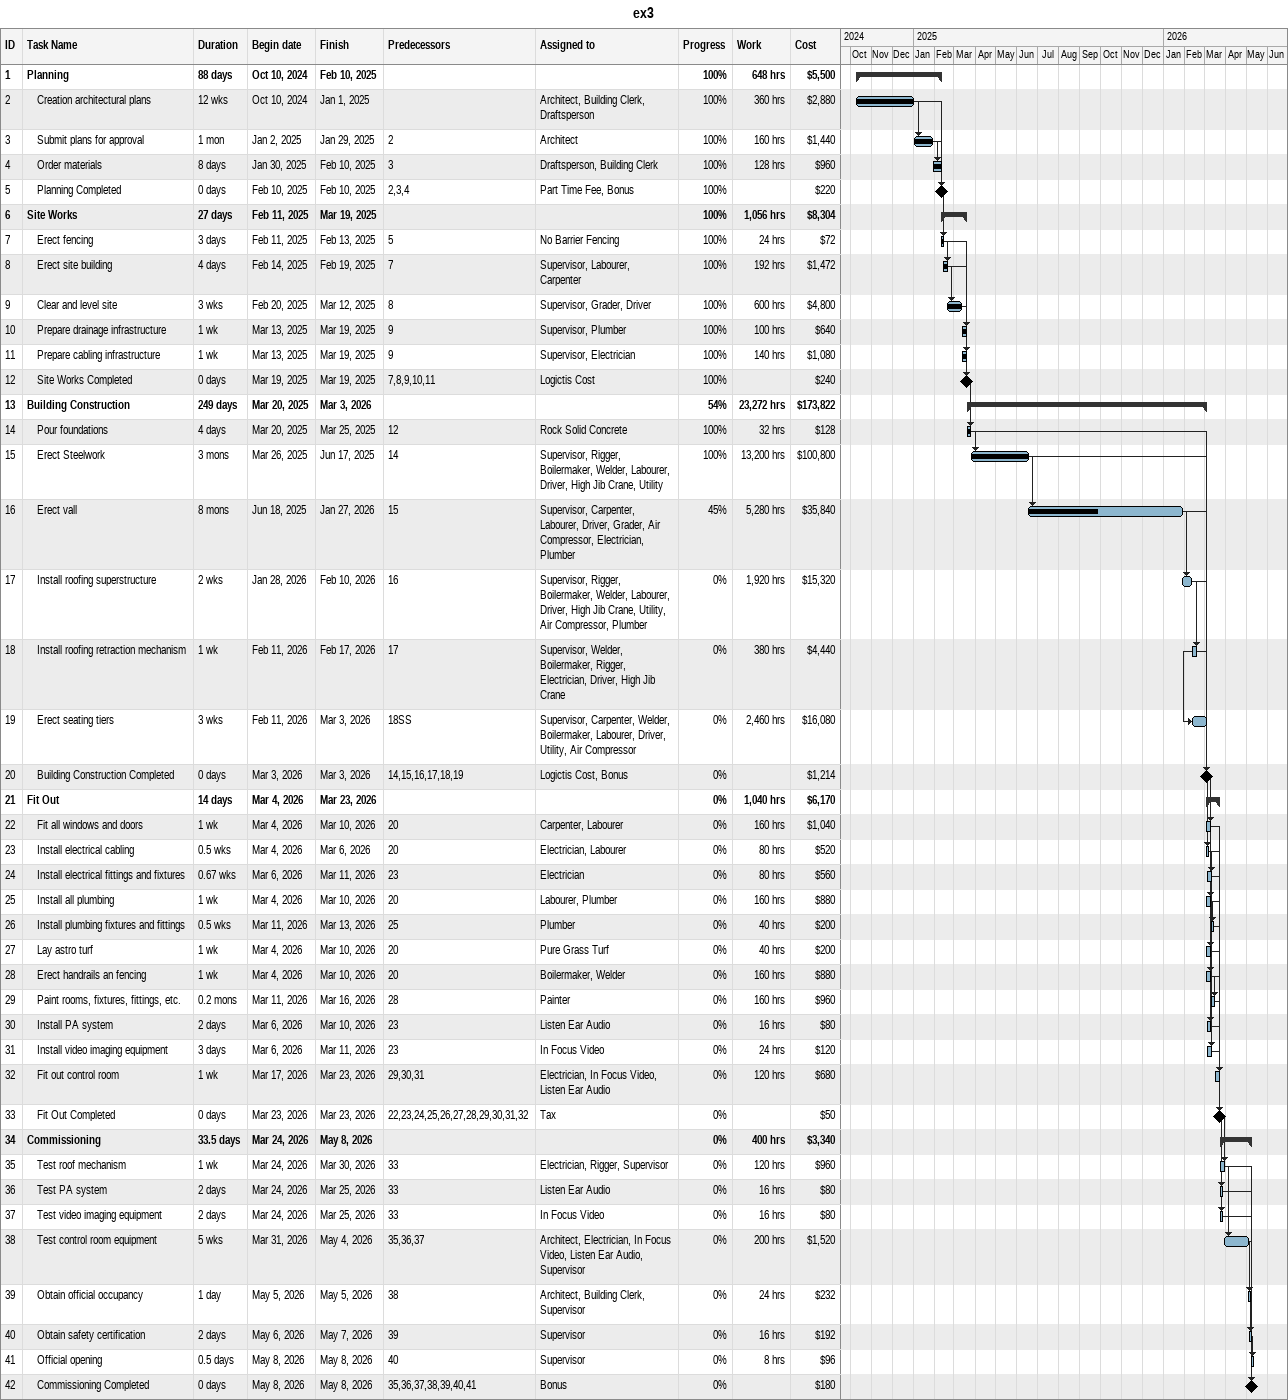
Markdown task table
ex3

| ID | Level | Task | Duration | Start | Finish | Predecessors | Resources | % complete | Work (h) | Cost ($) |
|---|---|---|---|---|---|---|---|---|---|---|
| 1 | 1 | **Planning** | 88d | 2024-10-10 | 2025-02-10 |  |  | 100 | 648 | 5500 |
| 2 | 2 | Creation architectural plans | 12w | 2024-10-10 | 2025-01-01 |  | Architect, Building Clerk, Draftsperson | 100 | 360 | 2880 |
| 3 | 2 | Submit plans for approval | 1mo | 2025-01-02 | 2025-01-29 | 2 | Architect | 100 | 160 | 1440 |
| 4 | 2 | Order materials | 8d | 2025-01-30 | 2025-02-10 | 3 | Draftsperson, Building Clerk | 100 | 128 | 960 |
| 5 | 2 | Planning Completed | 0d | 2025-02-10 | 2025-02-10 | 2, 3, 4 | Part Time Fee, Bonus | 100 |  | 220 |
| 6 | 1 | **Site Works** | 27d | 2025-02-11 | 2025-03-19 |  |  | 100 | 1056 | 8304 |
| 7 | 2 | Erect fencing | 3d | 2025-02-11 | 2025-02-13 | 5 | No Barrier Fencing | 100 | 24 | 72 |
| 8 | 2 | Erect site building | 4d | 2025-02-14 | 2025-02-19 | 7 | Supervisor, Labourer, Carpenter | 100 | 192 | 1472 |
| 9 | 2 | Clear and level site | 3w | 2025-02-20 | 2025-03-12 | 8 | Supervisor, Grader, Driver | 100 | 600 | 4800 |
| 10 | 2 | Prepare drainage infrastructure | 1w | 2025-03-13 | 2025-03-19 | 9 | Supervisor, Plumber | 100 | 100 | 640 |
| 11 | 2 | Prepare cabling infrastructure | 1w | 2025-03-13 | 2025-03-19 | 9 | Supervisor, Electrician | 100 | 140 | 1080 |
| 12 | 2 | Site Works Completed | 0d | 2025-03-19 | 2025-03-19 | 7, 8, 9, 10, 11 | Logictis Cost | 100 |  | 240 |
| 13 | 1 | **Building Construction** | 249d | 2025-03-20 | 2026-03-03 |  |  | 54 | 23272 | 173822 |
| 14 | 2 | Pour foundations | 4d | 2025-03-20 | 2025-03-25 | 12 | Rock Solid Concrete | 100 | 32 | 128 |
| 15 | 2 | Erect Steelwork | 3mo | 2025-03-26 | 2025-06-17 | 14 | Supervisor, Rigger, Boilermaker, Welder, Labourer, Driver, High Jib Crane, Utility | 100 | 13200 | 100800 |
| 16 | 2 | Erect vall | 8mo | 2025-06-18 | 2026-01-27 | 15 | Supervisor, Carpenter, Labourer, Driver, Grader, Air Compressor, Electrician, Plumber | 45 | 5280 | 35840 |
| 17 | 2 | Install roofing superstructure | 2w | 2026-01-28 | 2026-02-10 | 16 | Supervisor, Rigger, Boilermaker, Welder, Labourer, Driver, High Jib Crane, Utility, Air Compressor, Plumber | 0 | 1920 | 15320 |
| 18 | 2 | Install roofing retraction mechanism | 1w | 2026-02-11 | 2026-02-17 | 17 | Supervisor, Welder, Boilermaker, Rigger, Electrician, Driver, High Jib Crane | 0 | 380 | 4440 |
| 19 | 2 | Erect seating tiers | 3w | 2026-02-11 | 2026-03-03 | 18SS | Supervisor, Carpenter, Welder, Boilermaker, Labourer, Driver, Utility, Air Compressor | 0 | 2460 | 16080 |
| 20 | 2 | Building Construction Completed | 0d | 2026-03-03 | 2026-03-03 | 14, 15, 16, 17, 18, 19 | Logictis Cost, Bonus | 0 |  | 1214 |
| 21 | 1 | **Fit Out** | 14d | 2026-03-04 | 2026-03-23 |  |  | 0 | 1040 | 6170 |
| 22 | 2 | Fit all windows and doors | 1w | 2026-03-04 | 2026-03-10 | 20 | Carpenter, Labourer | 0 | 160 | 1040 |
| 23 | 2 | Install electrical cabling | 0.5w | 2026-03-04 | 2026-03-06 | 20 | Electrician, Labourer | 0 | 80 | 520 |
| 24 | 2 | Install electrical fittings and fixtures | 0.67w | 2026-03-06 | 2026-03-11 | 23 | Electrician | 0 | 80 | 560 |
| 25 | 2 | Install all plumbing | 1w | 2026-03-04 | 2026-03-10 | 20 | Labourer, Plumber | 0 | 160 | 880 |
| 26 | 2 | Install plumbing fixtures and fittings | 0.5w | 2026-03-11 | 2026-03-13 | 25 | Plumber | 0 | 40 | 200 |
| 27 | 2 | Lay astro turf | 1w | 2026-03-04 | 2026-03-10 | 20 | Pure Grass Turf | 0 | 40 | 200 |
| 28 | 2 | Erect handrails an fencing | 1w | 2026-03-04 | 2026-03-10 | 20 | Boilermaker, Welder | 0 | 160 | 880 |
| 29 | 2 | Paint rooms, fixtures, fittings, etc. | 0.2mo | 2026-03-11 | 2026-03-16 | 28 | Painter | 0 | 160 | 960 |
| 30 | 2 | Install PA system | 2d | 2026-03-06 | 2026-03-10 | 23 | Listen Ear Audio | 0 | 16 | 80 |
| 31 | 2 | Install video imaging equipment | 3d | 2026-03-06 | 2026-03-11 | 23 | In Focus Video | 0 | 24 | 120 |
| 32 | 2 | Fit out control room | 1w | 2026-03-17 | 2026-03-23 | 29, 30, 31 | Electrician, In Focus Video, Listen Ear Audio | 0 | 120 | 680 |
| 33 | 2 | Fit Out Completed | 0d | 2026-03-23 | 2026-03-23 | 22, 23, 24, 25, 26, 27, 28, 29, 30, 31, 32 | Tax | 0 |  | 50 |
| 34 | 1 | **Commissioning** | 33.5d | 2026-03-24 | 2026-05-08 |  |  | 0 | 400 | 3340 |
| 35 | 2 | Test roof mechanism | 1w | 2026-03-24 | 2026-03-30 | 33 | Electrician, Rigger, Supervisor | 0 | 120 | 960 |
| 36 | 2 | Test PA system | 2d | 2026-03-24 | 2026-03-25 | 33 | Listen Ear Audio | 0 | 16 | 80 |
| 37 | 2 | Test video imaging equipment | 2d | 2026-03-24 | 2026-03-25 | 33 | In Focus Video | 0 | 16 | 80 |
| 38 | 2 | Test control room equipment | 5w | 2026-03-31 | 2026-05-04 | 35, 36, 37 | Architect, Electrician, In Focus Video, Listen Ear Audio, Supervisor | 0 | 200 | 1520 |
| 39 | 2 | Obtain official occupancy | 1d | 2026-05-05 | 2026-05-05 | 38 | Architect, Building Clerk, Supervisor | 0 | 24 | 232 |
| 40 | 2 | Obtain safety certification | 2d | 2026-05-06 | 2026-05-07 | 39 | Supervisor | 0 | 16 | 192 |
| 41 | 2 | Official opening | 0.5d | 2026-05-08 | 2026-05-08 | 40 | Supervisor | 0 | 8 | 96 |
| 42 | 2 | Commissioning Completed | 0d | 2026-05-08 | 2026-05-08 | 35, 36, 37, 38, 39, 40, 41 | Bonus | 0 |  | 180 |
